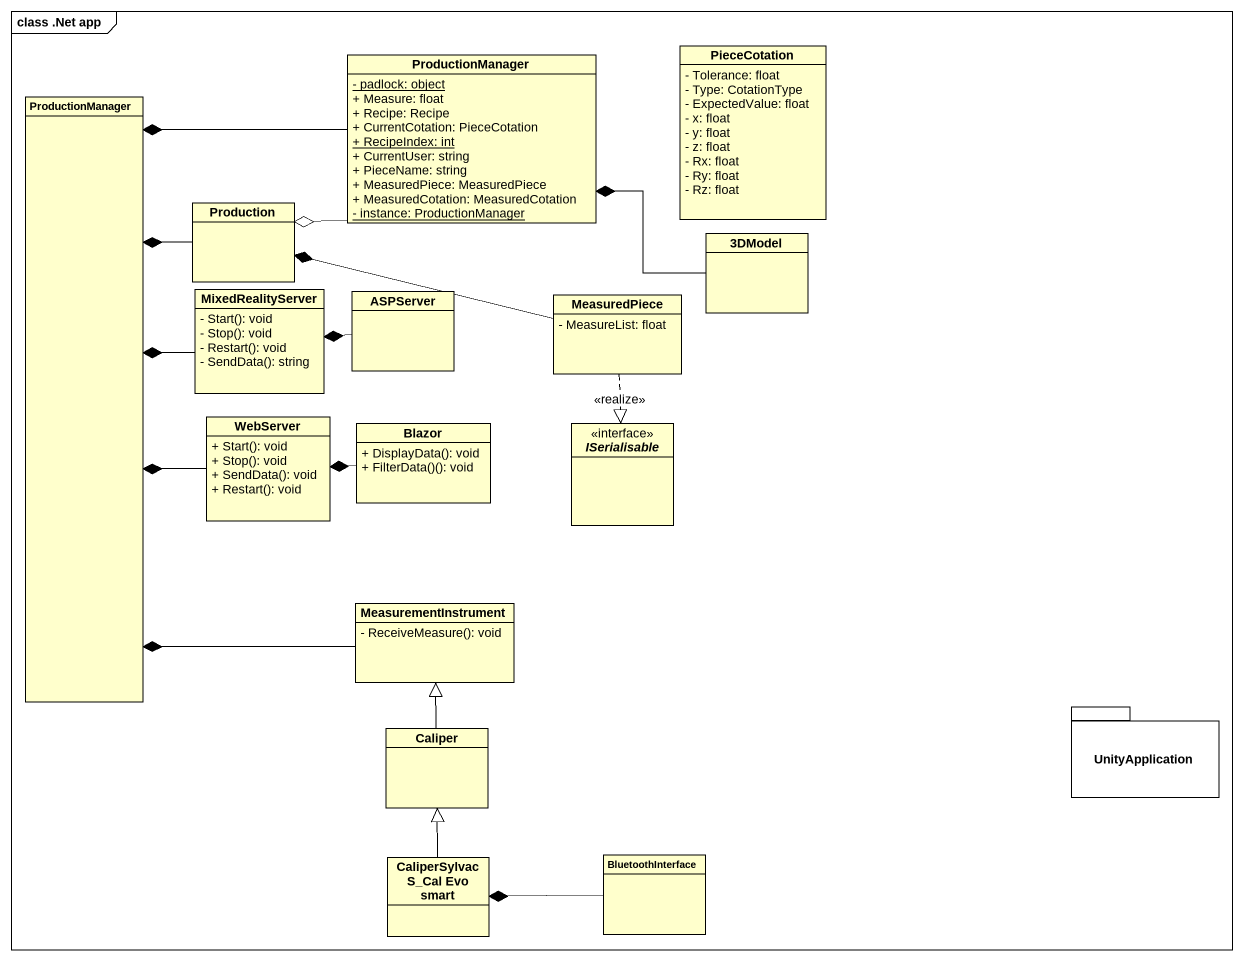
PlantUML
@startuml
mainframe class .Net app
hide circle
hide empty members
skinparam classAttributeIconSize 0
class ProductionManager {
  {static} - padlock: object
  + Measure: float
  + Recipe: Recipe
  + CurrentCotation: PieceCotation
  {static} + RecipeIndex: int
  + CurrentUser: string
  + PieceName: string
  + MeasuredPiece: MeasuredPiece
  + MeasuredCotation: MeasuredCotation
  {static} - instance: ProductionManager
}
class PieceCotation {
  - Tolerance: float
  - Type: CotationType
  - ExpectedValue: float
  - x: float
  - y: float
  - z: float
  - Rx: float
  - Ry: float
  - Rz: float
}
class "ProductionManager" as ProductionManager_2
class Production
class "3DModel" as c3DModel
class MixedRealityServer {
  - Start(): void
  - Stop(): void
  - Restart(): void
  - SendData(): string
}
class ASPServer
class MeasuredPiece {
  - MeasureList: float
}
class WebServer {
  + Start(): void
  + Stop(): void
  + SendData(): void
  + Restart(): void
}
class Blazor {
  + DisplayData(): void
  + FilterData()(): void
}
interface ISerialisable <<interface>>
class MeasurementInstrument {
  - ReceiveMeasure(): void
}
class Caliper
package UnityApplication {
}
class "CaliperSylvac S_Cal Evo smart" as CaliperSylvac_S_Cal_Evo
class BluetoothInterface
ProductionManager --* ProductionManager_2
ProductionManager -left-o Production
Production --* ProductionManager_2
c3DModel -left-* ProductionManager
MixedRealityServer -left-* ProductionManager_2
ASPServer -left-* MixedRealityServer
MeasuredPiece -left-* Production
MeasuredPiece ..|> ISerialisable : <<realize>>
WebServer -left-* ProductionManager_2
Blazor -left-* WebServer
MeasurementInstrument -up-* ProductionManager_2
Caliper -up-|> MeasurementInstrument
CaliperSylvac_S_Cal_Evo -up-|> Caliper
BluetoothInterface -left-* CaliperSylvac_S_Cal_Evo
@enduml
